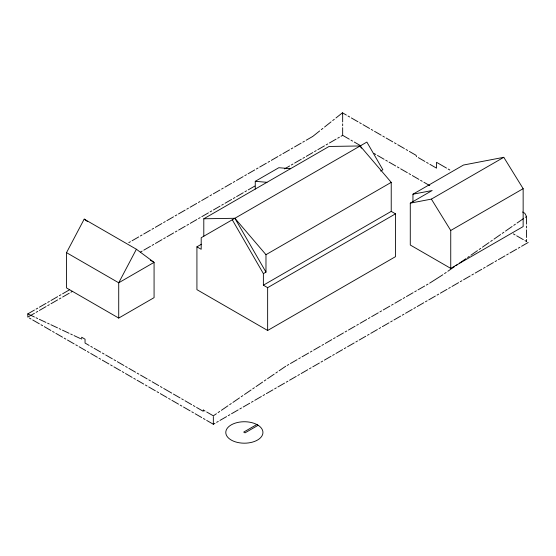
<?xml version="1.0" encoding="UTF-8"?>
<svg xmlns="http://www.w3.org/2000/svg" width="556" height="556" viewBox="0 0 556 556"><rect width="100%" height="100%" fill="white"/><g stroke="black" fill="none" stroke-linecap="round" stroke-linejoin="round"><path stroke-width="0.83" d="M66.518 252.653L84.199 219.113L136.394 249.248L154.075 262.369L154.075 297.655L118.72 318.074L66.518 287.938L66.518 252.653L118.72 282.789L154.075 262.369M136.394 249.248L118.72 282.789L118.72 318.074M313.146 136.123L319.658 130.938M321.285 129.645L322.911 128.353M324.544 127.053L331.056 121.875M332.683 120.576L334.316 119.283M335.942 117.99L342.454 112.805L346.36 115.057M442.868 274.74L429.649 283.157M444.522 273.594L446.169 272.44M447.816 271.293L454.412 266.699M456.059 265.553L457.706 264.406M459.353 263.252L465.949 258.658M467.596 257.511L469.25 256.365M470.897 255.211L477.493 250.617M479.14 249.47L480.787 248.323M482.434 247.177L489.03 242.583M490.677 241.429L492.324 240.282M493.978 239.136L500.567 234.542M502.221 233.395L503.868 232.241M505.515 231.094L512.111 226.5M513.758 225.354L515.405 224.207M517.052 223.053L523.648 218.459M525.295 217.313L526.518 216.465L524.829 213.302L522.591 212.003M216.423 413.713L213.337 415.825L206.707 411.996M218.077 412.58L219.724 411.447M221.371 410.321L227.974 405.797M229.628 404.671L231.275 403.538M232.922 402.412L239.525 397.887M241.179 396.762L242.826 395.629M244.473 394.503L251.076 389.978M252.73 388.852L254.377 387.72M256.031 386.587L262.627 382.069M264.281 380.936L265.928 379.811M267.582 378.678L274.178 374.16M275.832 373.027L277.479 371.901M279.133 370.769L285.728 366.251M128.777 242.652L130.431 241.693M132.092 240.741L138.722 236.912M140.376 235.952L142.037 235M143.691 234.041L150.322 230.212M151.976 229.26L153.637 228.301M155.291 227.341L161.921 223.519M163.582 222.56L165.236 221.601M166.897 220.649L173.521 216.819M175.182 215.86L176.836 214.908M178.497 213.949L185.127 210.119M186.781 209.167L188.442 208.208M190.096 207.249L196.727 203.42M198.381 202.467L200.042 201.508M201.696 200.549L208.326 196.727M209.987 195.768L211.641 194.808M213.295 193.856L219.926 190.027M221.587 189.068L223.241 188.116M224.902 187.157L231.532 183.327M233.186 182.375L234.84 181.416M236.502 180.457L243.132 176.634M244.786 175.675L246.447 174.716M248.101 173.764L254.731 169.934M256.385 168.975L258.047 168.023M259.701 167.064L266.331 163.235M267.992 162.282L269.646 161.323M271.307 160.364L277.93 156.535M279.592 155.583L281.246 154.624M282.907 153.664L289.537 149.842M291.191 148.883L292.852 147.924M294.506 146.972L301.137 143.142M302.791 142.183L304.452 141.231M306.106 140.272L312.736 136.442M255.26 189.068L255.26 181.312L278.834 167.703L290.531 168.697M34.43 313.306L27.8 317.128L27.8 313.89L34.43 310.06M36.084 309.108L37.745 308.149M39.4 307.19L46.03 303.368M47.691 302.408L49.345 301.449M50.999 300.497L57.629 296.668M59.29 295.709L60.945 294.756M62.606 293.797L69.236 289.968M36.084 312.347L37.745 311.388M39.4 310.436L46.03 306.606M47.691 305.647L49.345 304.695M50.999 303.736L57.629 299.906M59.29 298.954L60.945 297.995M62.606 297.036L69.236 293.214M70.89 292.254L72.544 291.295M140.494 252.07L142.155 251.11M143.809 250.151L150.44 246.329M152.101 245.37L153.755 244.411M155.409 243.458L162.039 239.629M163.7 238.67L165.354 237.718M167.015 236.759L173.639 232.929M175.3 231.97L176.954 231.018M178.615 230.059L185.245 226.229M186.899 225.277L188.56 224.318M190.215 223.359L196.845 219.537M198.499 218.577L200.16 217.618M201.814 216.666L208.444 212.837M210.105 211.878L211.76 210.926M213.421 209.966L220.044 206.137M221.705 205.185L223.359 204.226M225.02 203.267L231.65 199.444M233.305 198.485L234.966 197.526M236.62 196.574L243.25 192.744M244.904 191.785L246.565 190.826M248.219 189.874L254.85 186.045M284.498 168.927L289.655 165.952M291.309 164.993L292.97 164.041M294.624 163.082L301.255 159.252M302.909 158.3L304.57 157.341M306.224 156.382L312.854 152.559M314.515 151.6L316.169 150.641M317.83 149.689L324.454 145.86M326.115 144.901L327.769 143.941M329.43 142.989L336.06 139.16M337.714 138.201L339.375 137.249M341.03 136.289L342.663 135.344L349.293 139.174M203.795 236.224L203.795 218.779L329.048 146.464L360.142 145.957L391.229 182.361L391.229 211.377L263.377 285.193L263.377 273.628L232.283 219.78M391.229 211.377L395.504 213.845L395.504 256.663L267.644 330.479L196.921 289.655L196.921 246.829L201.39 244.251M380.61 171.046L382.855 169.754L366.877 142.072L201.196 237.725L201.196 249.296L196.921 246.829M263.377 273.628L265.976 272.127L265.976 254.683L391.229 182.361M412.948 194.211L463.461 165.042L503.785 157.306L523.147 188.672L523.147 226.584L450.742 268.388L410.279 245.022L410.279 203.155L432.165 190.52L412.948 194.211L412.948 201.828M263.377 285.193L267.644 287.66L395.504 213.845M410.279 203.155L431.38 199.111L503.785 157.306M450.742 268.388L450.742 230.476L523.147 188.672M287.118 365.445L288.779 364.493M290.434 363.534L297.064 359.704M298.718 358.752L300.379 357.793M302.033 356.834L308.663 353.011M310.324 352.052L311.979 351.093M313.64 350.141L320.263 346.312M321.924 345.352L323.578 344.4M325.239 343.441L331.869 339.612M333.524 338.66L335.185 337.7M336.839 336.741L343.469 332.919M345.123 331.96L346.784 331.001M348.438 330.042L355.069 326.219M356.73 325.26L358.384 324.301M360.038 323.349L366.668 319.519M368.329 318.56L369.983 317.608M371.644 316.649L378.275 312.82M379.929 311.867L381.583 310.908M383.244 309.949L389.874 306.127M391.528 305.168L393.189 304.208M394.843 303.256L401.474 299.427M403.128 298.468L404.789 297.516M406.443 296.556L413.073 292.727M414.734 291.775L416.388 290.816M418.049 289.857L424.673 286.027M426.334 285.075L427.988 284.116M206.707 420.419L213.337 424.249L214.97 423.304M216.625 422.351L218.286 421.392M219.94 420.433L226.57 416.611M228.231 415.652L229.885 414.693M231.546 413.74L238.17 409.911M239.831 408.952L241.485 407.993M243.146 407.041L249.776 403.211M251.43 402.252L253.091 401.3M254.745 400.341L261.376 396.511M263.03 395.559L264.691 394.6M266.345 393.641L272.975 389.819M274.636 388.859L276.29 387.9M277.951 386.948L284.575 383.119M286.236 382.16L287.89 381.207M289.551 380.248L296.181 376.419M297.835 375.467L299.496 374.508M301.15 373.549L307.781 369.726M309.435 368.767L311.096 367.808M312.75 366.856L319.38 363.026M321.034 362.067L322.695 361.108M324.35 360.156L330.98 356.327M332.641 355.367L334.295 354.415M335.956 353.456L342.579 349.627M344.24 348.675L345.895 347.715M347.556 346.756L354.186 342.934M355.84 341.975L357.501 341.016M359.155 340.063L365.785 336.234M367.44 335.275L369.101 334.323M370.755 333.364L377.385 329.534M379.046 328.582L380.7 327.623M382.361 326.664L388.985 322.841M390.646 321.882L392.3 320.923M393.961 319.971L400.591 316.142M402.245 315.183L403.899 314.223M405.56 313.271L412.191 309.442M413.845 308.483L415.506 307.531M417.16 306.571L423.79 302.742M425.444 301.79L427.105 300.831M428.759 299.872L435.39 296.049M437.051 295.09L438.705 294.131M440.366 293.179L446.989 289.349M448.65 288.39L450.304 287.438M451.965 286.479L458.596 282.65M460.25 281.697L461.911 280.738M463.565 279.779L470.195 275.957M471.849 274.998L473.51 274.038M475.165 273.079L481.795 269.257M483.456 268.298L485.11 267.339M486.764 266.387L493.394 262.557M495.055 261.598L496.71 260.646M498.371 259.687L505.001 255.857M506.655 254.905L508.309 253.946M509.97 252.987L516.6 249.164M518.255 248.205L519.916 247.246M521.57 246.294L528.2 242.465M256.803 424.527L243.709 432.088L245.022 432.846L258.116 425.291M203.795 218.779L234.882 218.279L265.976 254.683M255.26 181.312L266.963 182.312M27.8 313.89L34.402 316.99M36.05 317.761L37.704 318.539M39.351 319.311L45.953 322.41M47.601 323.182L49.248 323.96M50.902 324.732L57.504 327.831M59.151 328.603L60.799 329.381M62.453 330.153L69.055 333.252M70.702 334.024L72.349 334.802M74.004 335.574L80.606 338.673M446.517 168.086L436.523 162.31L436.523 168.148L429.892 164.319M448.178 169.045L449.832 169.997M348.021 116.016L349.675 116.975M351.336 117.935L357.967 121.757M359.621 122.716L361.275 123.675M362.936 124.627L369.566 128.457M371.22 129.416L372.881 130.368M374.535 131.327L381.166 135.157M382.82 136.109L384.481 137.068M386.135 138.027L392.765 141.849M394.426 142.809L396.08 143.768M397.742 144.72L404.365 148.549M406.026 149.508L407.68 150.461M409.341 151.42L415.971 155.249L416.632 156.667M418.293 157.619L424.916 161.448M426.577 162.408L428.231 163.36M350.954 140.133L352.608 141.085M354.262 142.044L360.893 145.874M374.153 153.525L375.807 154.485M377.468 155.437L384.099 159.266M385.753 160.225L387.414 161.177M389.068 162.137L395.698 165.966M397.352 166.925L399.013 167.877M400.667 168.836L407.298 172.666M408.959 173.618L410.613 174.577M412.274 175.536L418.897 179.359M420.558 180.318L422.212 181.277M423.874 182.229L429.767 185.635M513.369 233.902L515.023 234.854M516.684 235.814L523.307 239.643M524.968 240.595L526.622 241.554M150.349 260.222L153.331 261.939M203.392 410.085L205.046 411.037M89.134 345.415L85.047 343.052L85.047 339.181L81.683 337.235L81.683 339.181M90.795 346.374L92.449 347.326M94.11 348.285L100.733 352.115M102.394 353.067L104.048 354.026M105.709 354.985L112.34 358.808M113.994 359.767L115.655 360.726M117.309 361.678L123.939 365.507M125.593 366.467L127.254 367.419M128.909 368.378L135.539 372.207M137.2 373.159L138.854 374.118M140.508 375.078L147.138 378.9M148.799 379.859L150.454 380.818M152.115 381.77L158.745 385.6M160.399 386.559L162.053 387.511M163.714 388.47L171.741 393.106M173.402 394.065L180.033 397.894M181.687 398.847L183.348 399.806M185.002 400.765L191.632 404.587M193.286 405.546L194.947 406.505M196.602 407.458L203.232 411.287L203.232 409.994M29.378 318.039L31.032 318.998M32.693 319.957L39.316 323.78M40.977 324.739L42.631 325.698M44.292 326.65L50.923 330.479M52.577 331.439L54.238 332.391M55.892 333.35L62.522 337.179M64.176 338.131L65.837 339.09M67.491 340.05L74.122 343.872M75.783 344.831L77.437 345.79M79.098 346.749L85.721 350.572M87.382 351.531L89.036 352.49M90.697 353.442L97.328 357.272M98.982 358.231L100.636 359.183M102.297 360.142L108.927 363.971M110.581 364.924L112.242 365.883M113.897 366.842L120.527 370.664M122.181 371.623L123.842 372.583M125.496 373.535L132.126 377.364M133.787 378.323L135.442 379.275M137.103 380.234L143.726 384.064M145.387 385.016L147.041 385.975M148.702 386.934L155.332 390.764M156.987 391.716L158.648 392.675M160.302 393.634L166.932 397.457M168.586 398.416L170.247 399.375M171.901 400.327L178.532 404.156M180.193 405.115L181.847 406.068M183.501 407.027L190.131 410.856M191.792 411.808L193.446 412.767M195.107 413.727L201.738 417.549M203.392 418.508L205.046 419.467M84.199 219.113L87.598 221.635M431.38 199.111L450.742 230.476M360.142 145.957L361.428 148.195M234.882 218.279L265.976 272.127M342.454 112.805L342.663 113.959M526.518 216.465L526.518 224.117M526.518 226.035L526.518 227.946M526.518 229.857L526.518 237.516M526.518 239.427L526.518 241.346M342.663 114.293L342.663 121.952M342.663 123.863L342.663 125.781M342.663 127.692L342.663 135.344M267.644 287.66L267.644 330.479M213.337 416.597L213.337 424.249M257.504 424.881L255.677 423.957A18.577 10.724 0 0 0 226.229 430.149A18.577 10.724 0 0 0 248.386 442.937A18.577 10.724 0 0 0 259.103 425.938L257.504 424.881"/></g></svg>
